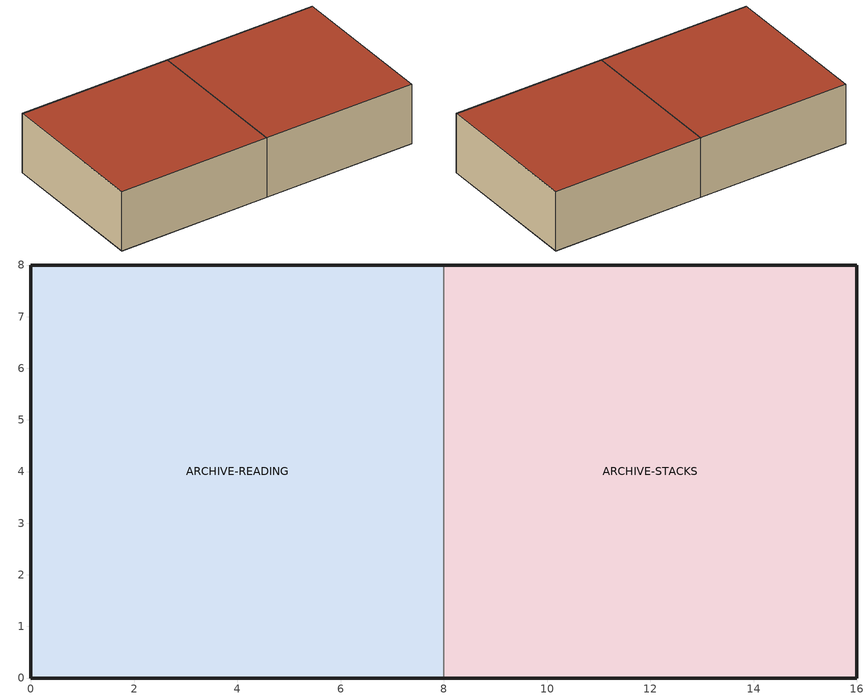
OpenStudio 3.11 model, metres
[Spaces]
ARCHIVE-READING
 floor ground: 0,0 8,0 8,8 0,8 z0
 wall outside: 8,0 0,0 0,8 8,8 z0:3.2
 wall to ARCHIVE-STACKS: 8,8 8,0 z0:3.2
 roof outside: 0,8 8,8 8,0 0,0 z3.2
ARCHIVE-STACKS
 floor ground: 8,0 16,0 16,8 8,8 z0
 wall outside: 8,8 16,8 16,0 8,0 z0:3.2
 roof outside: 8,8 16,8 16,0 8,0 z3.2
[Building]
CLI Quiet Archive
[BuildingStory]
01_ARCHIVE: Nominal Z Coordinate {m}=0
[ThermalZone] Use Ideal Air Loads=No
ARCHIVE-READING Zone; ARCHIVE-STACKS Zone
[Sizing:Zone] Zone Cooling Design Supply Air Temperature Input Method=SupplyAirTemperature; Zone Cooling Design Supply Air Temperature {C}=14; Zone Cooling Design Supply Air Temperature Difference {deltaC}=11.11; Zone Heating Design Supply Air Temperature Input Method=SupplyAirTemperature; Zone Heating Design Supply Air Temperature {C}=40; Zone Heating Design Supply Air Temperature Difference {deltaC}=11.11; Zone Cooling Design Supply Air Humidity Ratio {kg-H2O/kg-air}=0.0085; Zone Heating Design Supply Air Humidity Ratio {kg-H2O/kg-air}=0.008; Cooling Design Air Flow Method=DesignDay; Heating Design Air Flow Method=DesignDay; Account for Dedicated Outdoor Air System=No; Dedicated Outdoor Air System Control Strategy=NeutralSupplyAir; Dedicated Outdoor Air Low Setpoint Temperature for Design {C}=autosize; Dedicated Outdoor Air High Setpoint Temperature for Design {C}=autosize; Zone Load Sizing Method=Sensible Load Only No Latent Load; Zone Latent Cooling Design Supply Air Humidity Ratio Input Method=HumidityRatioDifference; Zone Cooling Design Supply Air Humidity Ratio Difference {kgWater/kgDryAir}=0.005; Zone Latent Heating Design Supply Air Humidity Ratio Input Method=HumidityRatioDifference; Zone Humidification Design Supply Air Humidity Ratio Difference {kgWater/kgDryAir}=0.005; Sizing Option=Coincident; Heating Coil Sizing Method=None; Maximum Heating Capacity To Cooling Load Sizing Ratio {W/W}=1
ARCHIVE-READING Zone; ARCHIVE-STACKS Zone
[Space] Building Story=01_ARCHIVE; Part of Total Floor Area=Yes
Name | Thermal Zone
ARCHIVE-READING | ARCHIVE-READING Zone
ARCHIVE-STACKS | ARCHIVE-STACKS Zone
